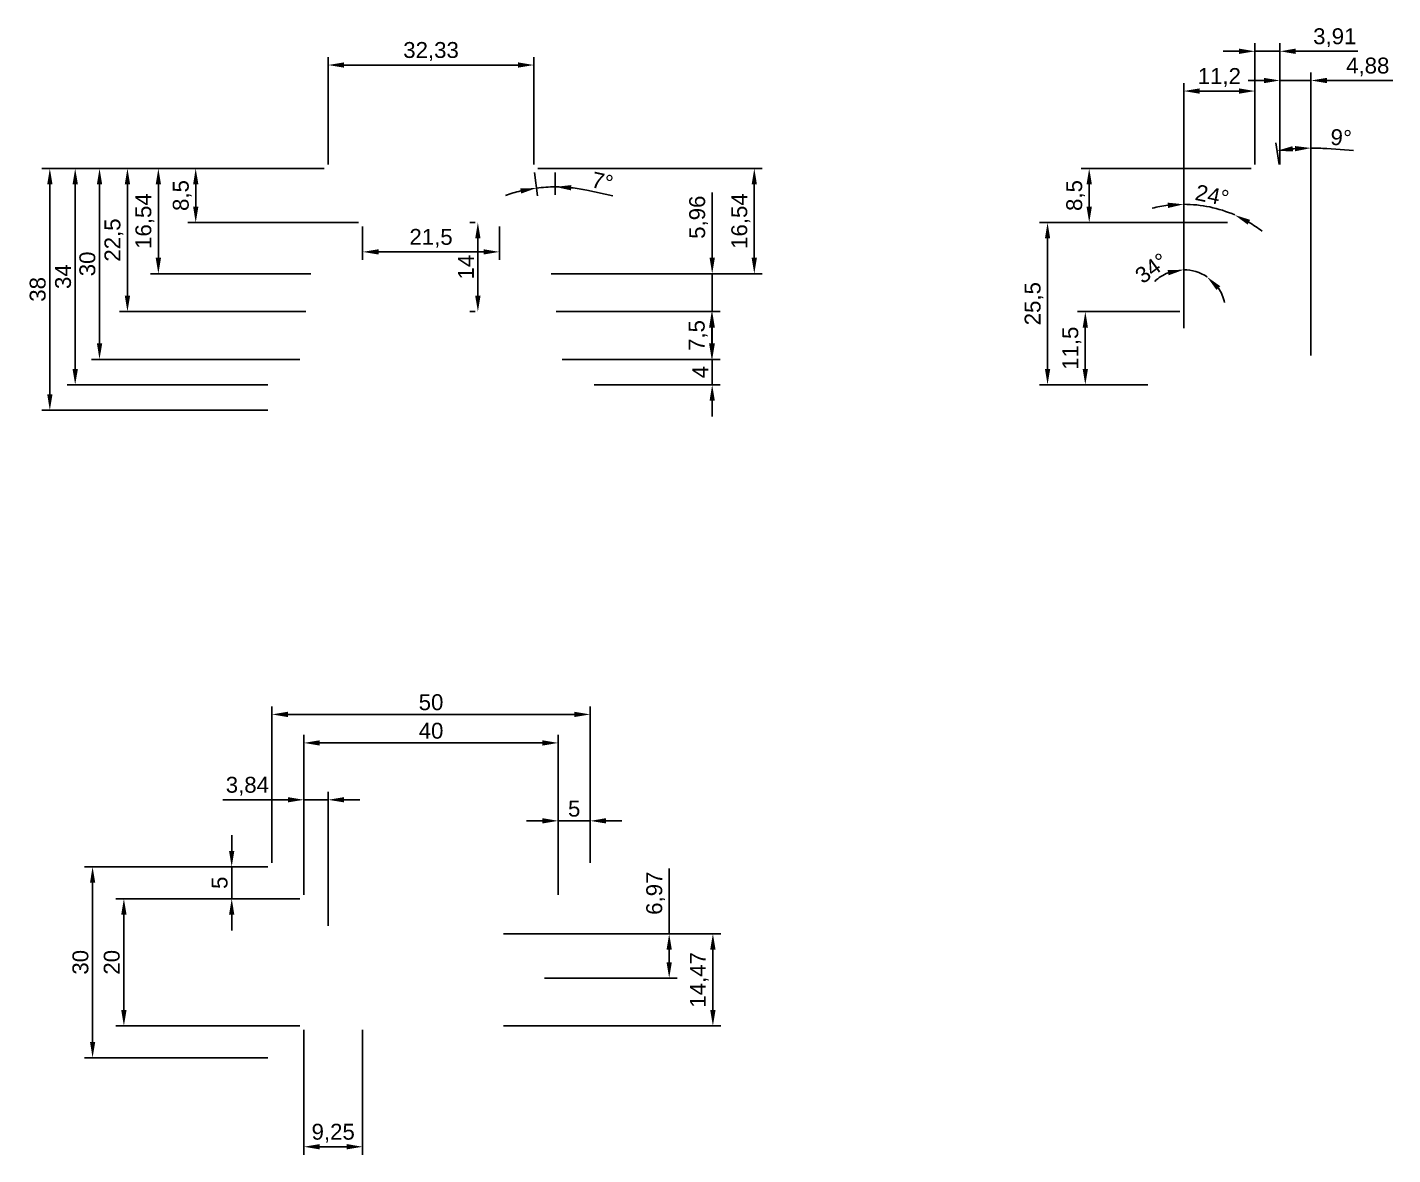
# Paper-space layout 'Layout1' of a CAD drawing. Header units: millimetres. Extents: x 2 to 216, y 15 to 192.
import ezdxf

# ---------------------------------------------------------------- set-up
doc = ezdxf.new("R2010")
doc.units = ezdxf.units.MM
doc.layers.add('Замок и рельсы', color=7, linetype='Continuous')
doc.styles.get("Standard").update_dxf_attribs({"font": 'arial.ttf'})
doc.dimstyles.new('Annotative', dxfattribs={"dimscale": 0, "dimtxt": 2.5, "dimasz": 2.5, "dimexe": 1.25, "dimexo": 0.625, "dimtad": 1, "dimtxsty": 'Standard', "dimcen": 2.5, "dimadec": 0, "dimazin": 0, "dimtfac": 1, "dimtmove": 0, "dimatfit": 3, "dimfxl": 1, "dimarcsym": 0})

# ---------------------------------------------------------------- blocks, each defined once
blk = doc.blocks.new('*D29')
at = {"layer": 'Defpoints', "color": 0, "transparency": 16777216}
for p in [(54.22, 161.14), (75.72, 161.14), (75.72, 156.53)]:
    blk.add_point(p, dxfattribs=at)
at = {"layer": 'Замок и рельсы', "color": 0, "lineweight": -2, "transparency": 16777216}
for p, q in [((54.22, 160.52), (54.22, 155.28)), ((75.72, 160.52), (75.72, 155.28)), ((56.72, 156.53), (73.22, 156.53))]:
    blk.add_line(p, q, dxfattribs=at)
at = {"layer": 'Замок и рельсы', "color": 0, "transparency": 16777216}
for points in [[(56.72, 156.95), (56.72, 156.12), (54.22, 156.53)], [(73.22, 156.95), (73.22, 156.12), (75.72, 156.53)]]:
    blk.add_solid(points, dxfattribs=at)
at = {"layer": 'Замок и рельсы', "color": 0, "transparency": 16777216, "insert": (64.97, 158.66), "char_height": 2.5, "attachment_point": 5}
blk.add_mtext('21,5', dxfattribs=at)
blk = doc.blocks.new('*D30')
at = {"layer": 'Defpoints', "color": 0, "transparency": 16777216}
for p in [(72.53, 161.14), (72.33, 147.14), (72.53, 147.14)]:
    blk.add_point(p, dxfattribs=at)
at = {"layer": 'Замок и рельсы', "color": 0, "lineweight": -2, "transparency": 16777216}
for p, q in [((71.91, 161.14), (71.08, 161.14)), ((72.33, 158.64), (72.33, 149.64)), ((71.91, 147.14), (71.08, 147.14))]:
    blk.add_line(p, q, dxfattribs=at)
at = {"layer": 'Замок и рельсы', "color": 0, "transparency": 16777216}
for points in [[(71.91, 158.64), (72.75, 158.64), (72.33, 161.14)], [(71.91, 149.64), (72.75, 149.64), (72.33, 147.14)]]:
    blk.add_solid(points, dxfattribs=at)
at = {"layer": 'Замок и рельсы', "color": 0, "transparency": 16777216, "insert": (70.45, 154.14), "char_height": 2.5, "attachment_point": 5, "rotation": 90}
blk.add_mtext('14', dxfattribs=at)
blk = doc.blocks.new('*D31')
at = {"layer": 'Defpoints', "color": 0, "transparency": 16777216}
for p in [(48.8, 169.64), (22.11, 153.1), (46.69, 153.1)]:
    blk.add_point(p, dxfattribs=at)
at = {"layer": 'Замок и рельсы', "color": 0, "lineweight": -2, "transparency": 16777216}
for p, q in [((48.18, 169.64), (20.86, 169.64)), ((22.11, 167.14), (22.11, 155.6)), ((46.06, 153.1), (20.86, 153.1))]:
    blk.add_line(p, q, dxfattribs=at)
at = {"layer": 'Замок и рельсы', "color": 0, "transparency": 16777216}
for points in [[(21.69, 167.14), (22.53, 167.14), (22.11, 169.64)], [(21.69, 155.6), (22.53, 155.6), (22.11, 153.1)]]:
    blk.add_solid(points, dxfattribs=at)
at = {"layer": 'Замок и рельсы', "color": 0, "transparency": 16777216, "insert": (19.98, 161.37), "char_height": 2.5, "attachment_point": 5, "rotation": 90}
blk.add_mtext('16,54', dxfattribs=at)
blk = doc.blocks.new('*D32')
at = {"layer": 'Defpoints', "color": 0, "transparency": 16777216}
for p in [(48.8, 169.64), (17.25, 147.14), (45.93, 147.14)]:
    blk.add_point(p, dxfattribs=at)
at = {"layer": 'Замок и рельсы', "color": 0, "lineweight": -2, "transparency": 16777216}
for p, q in [((48.18, 169.64), (16, 169.64)), ((17.25, 167.14), (17.25, 149.64)), ((45.3, 147.14), (16, 147.14))]:
    blk.add_line(p, q, dxfattribs=at)
at = {"layer": 'Замок и рельсы', "color": 0, "transparency": 16777216}
for points in [[(16.83, 167.14), (17.67, 167.14), (17.25, 169.64)], [(16.83, 149.64), (17.67, 149.64), (17.25, 147.14)]]:
    blk.add_solid(points, dxfattribs=at)
at = {"layer": 'Замок и рельсы', "color": 0, "transparency": 16777216, "insert": (15.12, 158.39), "char_height": 2.5, "attachment_point": 5, "rotation": 90}
blk.add_mtext('22,5', dxfattribs=at)
blk = doc.blocks.new('*D33')
at = {"layer": 'Defpoints', "color": 0, "transparency": 16777216}
for p in [(48.8, 169.64), (12.86, 139.64), (44.97, 139.64)]:
    blk.add_point(p, dxfattribs=at)
at = {"layer": 'Замок и рельсы', "color": 0, "lineweight": -2, "transparency": 16777216}
for p, q in [((48.18, 169.64), (11.61, 169.64)), ((12.86, 167.14), (12.86, 142.14)), ((44.34, 139.64), (11.61, 139.64))]:
    blk.add_line(p, q, dxfattribs=at)
at = {"layer": 'Замок и рельсы', "color": 0, "transparency": 16777216}
for points in [[(12.45, 167.14), (13.28, 167.14), (12.86, 169.64)], [(12.45, 142.14), (13.28, 142.14), (12.86, 139.64)]]:
    blk.add_solid(points, dxfattribs=at)
at = {"layer": 'Замок и рельсы', "color": 0, "transparency": 16777216, "insert": (10.96, 154.64), "char_height": 2.5, "attachment_point": 5, "rotation": 90}
blk.add_mtext('30', dxfattribs=at)
blk = doc.blocks.new('*D34')
at = {"layer": 'Defpoints', "color": 0, "transparency": 16777216}
for p in [(48.8, 169.64), (9.04, 135.64), (39.97, 135.64)]:
    blk.add_point(p, dxfattribs=at)
at = {"layer": 'Замок и рельсы', "color": 0, "lineweight": -2, "transparency": 16777216}
for p, q in [((48.18, 169.64), (7.79, 169.64)), ((9.04, 167.14), (9.04, 138.14)), ((39.34, 135.64), (7.79, 135.64))]:
    blk.add_line(p, q, dxfattribs=at)
at = {"layer": 'Замок и рельсы', "color": 0, "transparency": 16777216}
for points in [[(8.62, 167.14), (9.46, 167.14), (9.04, 169.64)], [(8.62, 138.14), (9.46, 138.14), (9.04, 135.64)]]:
    blk.add_solid(points, dxfattribs=at)
at = {"layer": 'Замок и рельсы', "color": 0, "transparency": 16777216, "insert": (7.14, 152.64), "char_height": 2.5, "attachment_point": 5, "rotation": 90}
blk.add_mtext('34', dxfattribs=at)
blk = doc.blocks.new('*D35')
at = {"layer": 'Defpoints', "color": 0, "transparency": 16777216}
for p in [(48.8, 169.64), (5.05, 131.64), (39.97, 131.64)]:
    blk.add_point(p, dxfattribs=at)
at = {"layer": 'Замок и рельсы', "color": 0, "lineweight": -2, "transparency": 16777216}
for p, q in [((48.18, 169.64), (3.8, 169.64)), ((5.05, 167.14), (5.05, 134.14)), ((39.34, 131.64), (3.8, 131.64))]:
    blk.add_line(p, q, dxfattribs=at)
at = {"layer": 'Замок и рельсы', "color": 0, "transparency": 16777216}
for points in [[(4.64, 167.14), (5.47, 167.14), (5.05, 169.64)], [(4.64, 134.14), (5.47, 134.14), (5.05, 131.64)]]:
    blk.add_solid(points, dxfattribs=at)
at = {"layer": 'Замок и рельсы', "color": 0, "transparency": 16777216, "insert": (3.15, 150.64), "char_height": 2.5, "attachment_point": 5, "rotation": 90}
blk.add_mtext('38', dxfattribs=at)
blk = doc.blocks.new('*D36')
at = {"layer": 'Defpoints', "color": 0, "transparency": 16777216}
for p in [(84.97, 139.64), (109.16, 139.64), (89.97, 135.64)]:
    blk.add_point(p, dxfattribs=at)
at = {"layer": 'Замок и рельсы', "color": 0, "lineweight": -2, "transparency": 16777216}
for p, q in [((109.16, 142.14), (109.16, 144.64)), ((85.59, 139.64), (110.41, 139.64)), ((109.16, 135.64), (109.16, 139.64)), ((90.59, 135.64), (110.41, 135.64)), ((109.16, 133.14), (109.16, 130.64))]:
    blk.add_line(p, q, dxfattribs=at)
at = {"layer": 'Замок и рельсы', "color": 0, "transparency": 16777216}
for points in [[(108.75, 142.14), (109.58, 142.14), (109.16, 139.64)], [(108.75, 133.14), (109.58, 133.14), (109.16, 135.64)]]:
    blk.add_solid(points, dxfattribs=at)
at = {"layer": 'Замок и рельсы', "color": 0, "transparency": 16777216, "insert": (107.29, 137.64), "char_height": 2.5, "attachment_point": 5, "rotation": 90}
blk.add_mtext('4', dxfattribs=at)
blk = doc.blocks.new('*D37')
at = {"layer": 'Defpoints', "color": 0, "transparency": 16777216}
for p in [(84.01, 147.14), (109.08, 147.14), (84.97, 139.64)]:
    blk.add_point(p, dxfattribs=at)
at = {"layer": 'Замок и рельсы', "color": 0, "lineweight": -2, "transparency": 16777216}
for p, q in [((84.63, 147.14), (110.33, 147.14)), ((109.08, 142.14), (109.08, 144.64)), ((85.59, 139.64), (110.33, 139.64))]:
    blk.add_line(p, q, dxfattribs=at)
at = {"layer": 'Замок и рельсы', "color": 0, "transparency": 16777216}
for points in [[(108.67, 144.64), (109.5, 144.64), (109.08, 147.14)], [(108.67, 142.14), (109.5, 142.14), (109.08, 139.64)]]:
    blk.add_solid(points, dxfattribs=at)
at = {"layer": 'Замок и рельсы', "color": 0, "transparency": 16777216, "insert": (106.96, 143.39), "char_height": 2.5, "attachment_point": 5, "rotation": 90}
blk.add_mtext('7,5', dxfattribs=at)
blk = doc.blocks.new('*D38')
at = {"layer": 'Defpoints', "color": 0, "transparency": 16777216}
for p in [(83.24, 153.1), (109.16, 153.1), (84.01, 147.14)]:
    blk.add_point(p, dxfattribs=at)
at = {"layer": 'Замок и рельсы', "color": 0, "lineweight": -2, "transparency": 16777216}
for p, q in [((109.16, 155.6), (109.16, 165.85)), ((83.87, 153.1), (110.41, 153.1)), ((109.16, 147.14), (109.16, 153.1)), ((84.63, 147.14), (110.41, 147.14)), ((109.16, 144.64), (109.16, 142.14))]:
    blk.add_line(p, q, dxfattribs=at)
at = {"layer": 'Замок и рельсы', "color": 0, "transparency": 16777216}
for points in [[(108.75, 155.6), (109.58, 155.6), (109.16, 153.1)], [(108.75, 144.64), (109.58, 144.64), (109.16, 147.14)]]:
    blk.add_solid(points, dxfattribs=at)
at = {"layer": 'Замок и рельсы', "color": 0, "transparency": 16777216, "insert": (107.03, 161.98), "char_height": 2.5, "attachment_point": 5, "rotation": 90}
blk.add_mtext('5,96', dxfattribs=at)
blk = doc.blocks.new('*D39')
at = {"layer": 'Defpoints', "color": 0, "transparency": 16777216}
for p in [(81.13, 169.64), (115.78, 169.64), (83.24, 153.1)]:
    blk.add_point(p, dxfattribs=at)
at = {"layer": 'Замок и рельсы', "color": 0, "lineweight": -2, "transparency": 16777216}
for p, q in [((81.75, 169.64), (117.03, 169.64)), ((115.78, 155.6), (115.78, 167.14)), ((83.87, 153.1), (117.03, 153.1))]:
    blk.add_line(p, q, dxfattribs=at)
at = {"layer": 'Замок и рельсы', "color": 0, "transparency": 16777216}
for points in [[(115.36, 167.14), (116.19, 167.14), (115.78, 169.64)], [(115.36, 155.6), (116.19, 155.6), (115.78, 153.1)]]:
    blk.add_solid(points, dxfattribs=at)
at = {"layer": 'Замок и рельсы', "color": 0, "transparency": 16777216, "insert": (113.65, 161.37), "char_height": 2.5, "attachment_point": 5, "rotation": 90}
blk.add_mtext('16,54', dxfattribs=at)
blk = doc.blocks.new('*D40')
at = {"layer": 'Defpoints', "color": 0, "transparency": 16777216}
for p in [(81.13, 185.9), (48.8, 169.64), (81.13, 169.64)]:
    blk.add_point(p, dxfattribs=at)
at = {"layer": 'Замок и рельсы', "color": 0, "lineweight": -2, "transparency": 16777216}
for p, q in [((48.8, 170.27), (48.8, 187.15)), ((81.13, 170.27), (81.13, 187.15)), ((51.3, 185.9), (78.63, 185.9))]:
    blk.add_line(p, q, dxfattribs=at)
at = {"layer": 'Замок и рельсы', "color": 0, "transparency": 16777216}
for points in [[(51.3, 186.32), (51.3, 185.48), (48.8, 185.9)], [(78.63, 186.32), (78.63, 185.48), (81.13, 185.9)]]:
    blk.add_solid(points, dxfattribs=at)
at = {"layer": 'Замок и рельсы', "color": 0, "transparency": 16777216, "insert": (64.97, 188.03), "char_height": 2.5, "attachment_point": 5}
blk.add_mtext('32,33', dxfattribs=at)
blk = doc.blocks.new('*D44')
at = {"layer": 'Defpoints', "color": 0, "transparency": 16777216}
for p in [(198.39, 188.06), (194.47, 169.64), (198.39, 169.64)]:
    blk.add_point(p, dxfattribs=at)
at = {"layer": 'Замок и рельсы', "color": 0, "lineweight": -2, "transparency": 16777216}
for p, q in [((194.47, 170.27), (194.47, 189.31)), ((198.39, 170.27), (198.39, 189.31)), ((191.97, 188.06), (189.47, 188.06)), ((194.47, 188.06), (198.39, 188.06)), ((200.89, 188.06), (210.65, 188.06))]:
    blk.add_line(p, q, dxfattribs=at)
at = {"layer": 'Замок и рельсы', "color": 0, "transparency": 16777216}
for points in [[(191.97, 188.48), (191.97, 187.64), (194.47, 188.06)], [(200.89, 188.48), (200.89, 187.64), (198.39, 188.06)]]:
    blk.add_solid(points, dxfattribs=at)
at = {"layer": 'Замок и рельсы', "color": 0, "transparency": 16777216, "insert": (207.02, 190.19), "char_height": 2.5, "attachment_point": 5}
blk.add_mtext('3,91', dxfattribs=at)
blk = doc.blocks.new('*D45')
at = {"layer": 'Defpoints', "color": 0, "transparency": 16777216}
for p in [(203.27, 183.47), (198.39, 169.64), (203.27, 139.64)]:
    blk.add_point(p, dxfattribs=at)
at = {"layer": 'Замок и рельсы', "color": 0, "lineweight": -2, "transparency": 16777216}
for p, q in [((198.39, 170.27), (198.39, 184.72)), ((203.27, 140.27), (203.27, 184.72)), ((195.89, 183.47), (193.39, 183.47)), ((198.39, 183.47), (203.27, 183.47)), ((205.77, 183.47), (216.12, 183.47))]:
    blk.add_line(p, q, dxfattribs=at)
at = {"layer": 'Замок и рельсы', "color": 0, "transparency": 16777216}
for points in [[(195.89, 183.88), (195.89, 183.05), (198.39, 183.47)], [(205.77, 183.88), (205.77, 183.05), (203.27, 183.47)]]:
    blk.add_solid(points, dxfattribs=at)
at = {"layer": 'Замок и рельсы', "color": 0, "transparency": 16777216, "insert": (212.2, 185.59), "char_height": 2.5, "attachment_point": 5}
blk.add_mtext('4,88', dxfattribs=at)
blk = doc.blocks.new('*D46')
at = {"layer": 'Defpoints', "color": 0, "transparency": 16777216}
for p in [(183.27, 181.81), (194.47, 169.64), (183.27, 147.14)]:
    blk.add_point(p, dxfattribs=at)
at = {"layer": 'Замок и рельсы', "color": 0, "lineweight": -2, "transparency": 16777216}
for p, q in [((183.27, 147.77), (183.27, 183.06)), ((194.47, 170.27), (194.47, 183.06)), ((191.97, 181.81), (185.77, 181.81))]:
    blk.add_line(p, q, dxfattribs=at)
at = {"layer": 'Замок и рельсы', "color": 0, "transparency": 16777216}
for points in [[(185.77, 182.23), (185.77, 181.39), (183.27, 181.81)], [(191.97, 182.23), (191.97, 181.39), (194.47, 181.81)]]:
    blk.add_solid(points, dxfattribs=at)
at = {"layer": 'Замок и рельсы', "color": 0, "transparency": 16777216, "insert": (188.87, 183.94), "char_height": 2.5, "attachment_point": 5}
blk.add_mtext('11,2', dxfattribs=at)
blk = doc.blocks.new('*D47')
at = {"layer": 'Defpoints', "color": 0, "transparency": 16777216}
for p in [(44.97, 54.88), (16.69, 34.88), (44.97, 34.88)]:
    blk.add_point(p, dxfattribs=at)
at = {"layer": 'Замок и рельсы', "color": 0, "lineweight": -2, "transparency": 16777216}
for p, q in [((44.34, 54.88), (15.44, 54.88)), ((16.69, 52.38), (16.69, 37.38)), ((44.34, 34.88), (15.44, 34.88))]:
    blk.add_line(p, q, dxfattribs=at)
at = {"layer": 'Замок и рельсы', "color": 0, "transparency": 16777216}
for points in [[(16.27, 52.38), (17.11, 52.38), (16.69, 54.88)], [(16.27, 37.38), (17.11, 37.38), (16.69, 34.88)]]:
    blk.add_solid(points, dxfattribs=at)
at = {"layer": 'Замок и рельсы', "color": 0, "transparency": 16777216, "insert": (14.79, 44.88), "char_height": 2.5, "attachment_point": 5, "rotation": 90}
blk.add_mtext('20', dxfattribs=at)
blk = doc.blocks.new('*D48')
at = {"layer": 'Defpoints', "color": 0, "transparency": 16777216}
for p in [(84.97, 79.36), (44.97, 54.88), (84.97, 54.88)]:
    blk.add_point(p, dxfattribs=at)
at = {"layer": 'Замок и рельсы', "color": 0, "lineweight": -2, "transparency": 16777216}
for p, q in [((44.97, 55.51), (44.97, 80.61)), ((84.97, 55.51), (84.97, 80.61)), ((47.47, 79.36), (82.47, 79.36))]:
    blk.add_line(p, q, dxfattribs=at)
at = {"layer": 'Замок и рельсы', "color": 0, "transparency": 16777216}
for points in [[(47.47, 79.77), (47.47, 78.94), (44.97, 79.36)], [(82.47, 79.77), (82.47, 78.94), (84.97, 79.36)]]:
    blk.add_solid(points, dxfattribs=at)
at = {"layer": 'Замок и рельсы', "color": 0, "transparency": 16777216, "insert": (64.97, 81.26), "char_height": 2.5, "attachment_point": 5}
blk.add_mtext('40', dxfattribs=at)
blk = doc.blocks.new('*D49')
at = {"layer": 'Defpoints', "color": 0, "transparency": 16777216}
for p in [(39.97, 83.84), (39.97, 59.88), (89.97, 59.88)]:
    blk.add_point(p, dxfattribs=at)
at = {"layer": 'Замок и рельсы', "color": 0, "lineweight": -2, "transparency": 16777216}
for p, q in [((39.97, 60.51), (39.97, 85.09)), ((87.47, 83.84), (42.47, 83.84)), ((89.97, 60.51), (89.97, 85.09))]:
    blk.add_line(p, q, dxfattribs=at)
at = {"layer": 'Замок и рельсы', "color": 0, "transparency": 16777216}
for points in [[(42.47, 84.26), (42.47, 83.42), (39.97, 83.84)], [(87.47, 84.26), (87.47, 83.42), (89.97, 83.84)]]:
    blk.add_solid(points, dxfattribs=at)
at = {"layer": 'Замок и рельсы', "color": 0, "transparency": 16777216, "insert": (64.97, 85.74), "char_height": 2.5, "attachment_point": 5}
blk.add_mtext('50', dxfattribs=at)
blk = doc.blocks.new('*D50')
at = {"layer": 'Defpoints', "color": 0, "transparency": 16777216}
for p in [(39.97, 59.88), (11.77, 29.88), (39.97, 29.88)]:
    blk.add_point(p, dxfattribs=at)
at = {"layer": 'Замок и рельсы', "color": 0, "lineweight": -2, "transparency": 16777216}
for p, q in [((39.34, 59.88), (10.52, 59.88)), ((11.77, 57.38), (11.77, 32.38)), ((39.34, 29.88), (10.52, 29.88))]:
    blk.add_line(p, q, dxfattribs=at)
at = {"layer": 'Замок и рельсы', "color": 0, "transparency": 16777216}
for points in [[(11.36, 57.38), (12.19, 57.38), (11.77, 59.88)], [(11.36, 32.38), (12.19, 32.38), (11.77, 29.88)]]:
    blk.add_solid(points, dxfattribs=at)
at = {"layer": 'Замок и рельсы', "color": 0, "transparency": 16777216, "insert": (9.87, 44.88), "char_height": 2.5, "attachment_point": 5, "rotation": 90}
blk.add_mtext('30', dxfattribs=at)
blk = doc.blocks.new('*D51')
at = {"layer": 'Defpoints', "color": 0, "transparency": 16777216}
for p in [(89.97, 67.11), (89.97, 59.88), (84.97, 54.88)]:
    blk.add_point(p, dxfattribs=at)
at = {"layer": 'Замок и рельсы', "color": 0, "lineweight": -2, "transparency": 16777216}
for p, q in [((82.47, 67.11), (79.97, 67.11)), ((84.97, 55.51), (84.97, 68.36)), ((84.97, 67.11), (89.97, 67.11)), ((89.97, 60.51), (89.97, 68.36)), ((92.47, 67.11), (94.97, 67.11))]:
    blk.add_line(p, q, dxfattribs=at)
at = {"layer": 'Замок и рельсы', "color": 0, "transparency": 16777216}
for points in [[(82.47, 67.53), (82.47, 66.7), (84.97, 67.11)], [(92.47, 67.53), (92.47, 66.7), (89.97, 67.11)]]:
    blk.add_solid(points, dxfattribs=at)
at = {"layer": 'Замок и рельсы', "color": 0, "transparency": 16777216, "insert": (87.47, 69.01), "char_height": 2.5, "attachment_point": 5}
blk.add_mtext('5', dxfattribs=at)
blk = doc.blocks.new('*D52')
at = {"layer": 'Defpoints', "color": 0, "transparency": 16777216}
for p in [(33.64, 59.88), (39.97, 59.88), (44.97, 54.88)]:
    blk.add_point(p, dxfattribs=at)
at = {"layer": 'Замок и рельсы', "color": 0, "lineweight": -2, "transparency": 16777216}
for p, q in [((33.64, 62.38), (33.64, 64.88)), ((39.34, 59.88), (32.39, 59.88)), ((33.64, 54.88), (33.64, 59.88)), ((44.34, 54.88), (32.39, 54.88)), ((33.64, 52.38), (33.64, 49.88))]:
    blk.add_line(p, q, dxfattribs=at)
at = {"layer": 'Замок и рельсы', "color": 0, "transparency": 16777216}
for points in [[(33.22, 62.38), (34.05, 62.38), (33.64, 59.88)], [(33.22, 52.38), (34.05, 52.38), (33.64, 54.88)]]:
    blk.add_solid(points, dxfattribs=at)
at = {"layer": 'Замок и рельсы', "color": 0, "transparency": 16777216, "insert": (31.74, 57.38), "char_height": 2.5, "attachment_point": 5, "rotation": 90}
blk.add_mtext('5', dxfattribs=at)
blk = doc.blocks.new('*D53')
at = {"layer": 'Defpoints', "color": 0, "transparency": 16777216}
for p in [(167.81, 147.14), (183.27, 147.14), (178.27, 135.64)]:
    blk.add_point(p, dxfattribs=at)
at = {"layer": 'Замок и рельсы', "color": 0, "lineweight": -2, "transparency": 16777216}
for p, q in [((182.65, 147.14), (166.56, 147.14)), ((167.81, 138.14), (167.81, 144.64)), ((177.65, 135.64), (166.56, 135.64))]:
    blk.add_line(p, q, dxfattribs=at)
at = {"layer": 'Замок и рельсы', "color": 0, "transparency": 16777216}
for points in [[(167.39, 144.64), (168.22, 144.64), (167.81, 147.14)], [(167.39, 138.14), (168.22, 138.14), (167.81, 135.64)]]:
    blk.add_solid(points, dxfattribs=at)
at = {"layer": 'Замок и рельсы', "color": 0, "transparency": 16777216, "insert": (165.68, 141.39), "char_height": 2.5, "attachment_point": 5, "rotation": 90}
blk.add_mtext('11,5', dxfattribs=at)
blk = doc.blocks.new('*D54')
at = {"layer": 'Defpoints', "color": 0, "transparency": 16777216}
for p in [(161.87, 161.14), (190.77, 161.14), (178.27, 135.64)]:
    blk.add_point(p, dxfattribs=at)
at = {"layer": 'Замок и рельсы', "color": 0, "lineweight": -2, "transparency": 16777216}
for p, q in [((190.15, 161.14), (160.62, 161.14)), ((161.87, 138.14), (161.87, 158.64)), ((177.65, 135.64), (160.62, 135.64))]:
    blk.add_line(p, q, dxfattribs=at)
at = {"layer": 'Замок и рельсы', "color": 0, "transparency": 16777216}
for points in [[(161.46, 158.64), (162.29, 158.64), (161.87, 161.14)], [(161.46, 138.14), (162.29, 138.14), (161.87, 135.64)]]:
    blk.add_solid(points, dxfattribs=at)
at = {"layer": 'Замок и рельсы', "color": 0, "transparency": 16777216, "insert": (159.75, 148.39), "char_height": 2.5, "attachment_point": 5, "rotation": 90}
blk.add_mtext('25,5', dxfattribs=at)
blk = doc.blocks.new('*D55')
at = {"layer": 'Defpoints', "color": 0, "transparency": 16777216}
for p in [(27.98, 169.64), (48.8, 169.64), (54.22, 161.14)]:
    blk.add_point(p, dxfattribs=at)
at = {"layer": 'Замок и рельсы', "color": 0, "lineweight": -2, "transparency": 16777216}
for p, q in [((48.18, 169.64), (26.73, 169.64)), ((27.98, 163.64), (27.98, 167.14)), ((53.59, 161.14), (26.73, 161.14))]:
    blk.add_line(p, q, dxfattribs=at)
at = {"layer": 'Замок и рельсы', "color": 0, "transparency": 16777216}
for points in [[(27.57, 167.14), (28.4, 167.14), (27.98, 169.64)], [(27.57, 163.64), (28.4, 163.64), (27.98, 161.14)]]:
    blk.add_solid(points, dxfattribs=at)
at = {"layer": 'Замок и рельсы', "color": 0, "transparency": 16777216, "insert": (25.86, 165.39), "char_height": 2.5, "attachment_point": 5, "rotation": 90}
blk.add_mtext('8,5', dxfattribs=at)
blk = doc.blocks.new('*D56')
at = {"layer": 'Defpoints', "color": 0, "transparency": 16777216}
for p in [(168.42, 169.64), (194.47, 169.64), (190.77, 161.14)]:
    blk.add_point(p, dxfattribs=at)
at = {"layer": 'Замок и рельсы', "color": 0, "lineweight": -2, "transparency": 16777216}
for p, q in [((193.85, 169.64), (167.17, 169.64)), ((168.42, 163.64), (168.42, 167.14)), ((190.15, 161.14), (167.17, 161.14))]:
    blk.add_line(p, q, dxfattribs=at)
at = {"layer": 'Замок и рельсы', "color": 0, "transparency": 16777216}
for points in [[(168, 167.14), (168.84, 167.14), (168.42, 169.64)], [(168, 163.64), (168.84, 163.64), (168.42, 161.14)]]:
    blk.add_solid(points, dxfattribs=at)
at = {"layer": 'Замок и рельсы', "color": 0, "transparency": 16777216, "insert": (166.29, 165.39), "char_height": 2.5, "attachment_point": 5, "rotation": 90}
blk.add_mtext('8,5', dxfattribs=at)
blk = doc.blocks.new('*D57')
at = {"layer": 'Defpoints', "color": 0, "transparency": 16777216}
for p in [(44.97, 34.88), (54.22, 34.88), (44.97, 15.89)]:
    blk.add_point(p, dxfattribs=at)
at = {"layer": 'Замок и рельсы', "color": 0, "lineweight": -2, "transparency": 16777216}
for p, q in [((44.97, 34.26), (44.97, 14.64)), ((54.22, 34.26), (54.22, 14.64)), ((51.72, 15.89), (47.47, 15.89))]:
    blk.add_line(p, q, dxfattribs=at)
at = {"layer": 'Замок и рельсы', "color": 0, "transparency": 16777216}
for points in [[(47.47, 16.31), (47.47, 15.48), (44.97, 15.89)], [(51.72, 16.31), (51.72, 15.48), (54.22, 15.89)]]:
    blk.add_solid(points, dxfattribs=at)
at = {"layer": 'Замок и рельсы', "color": 0, "transparency": 16777216, "insert": (49.59, 18.02), "char_height": 2.5, "attachment_point": 5}
blk.add_mtext('9,25', dxfattribs=at)
blk = doc.blocks.new('*D58')
at = {"layer": 'Defpoints', "color": 0, "transparency": 16777216}
for p in [(75.72, 49.36), (75.72, 34.88), (109.27, 34.88)]:
    blk.add_point(p, dxfattribs=at)
at = {"layer": 'Замок и рельсы', "color": 0, "lineweight": -2, "transparency": 16777216}
for p, q in [((76.34, 49.36), (110.52, 49.36)), ((109.27, 46.86), (109.27, 37.38)), ((76.34, 34.88), (110.52, 34.88))]:
    blk.add_line(p, q, dxfattribs=at)
at = {"layer": 'Замок и рельсы', "color": 0, "transparency": 16777216}
for points in [[(108.85, 46.86), (109.69, 46.86), (109.27, 49.36)], [(108.85, 37.38), (109.69, 37.38), (109.27, 34.88)]]:
    blk.add_solid(points, dxfattribs=at)
at = {"layer": 'Замок и рельсы', "color": 0, "transparency": 16777216, "insert": (107.14, 42.12), "char_height": 2.5, "attachment_point": 5, "rotation": 90}
blk.add_mtext('14,47', dxfattribs=at)
blk = doc.blocks.new('*D59')
at = {"layer": 'Defpoints', "color": 0, "transparency": 16777216}
for p in [(75.72, 49.36), (102.4, 49.36), (82.19, 42.38)]:
    blk.add_point(p, dxfattribs=at)
at = {"layer": 'Замок и рельсы', "color": 0, "lineweight": -2, "transparency": 16777216}
for p, q in [((102.4, 49.36), (102.4, 59.61)), ((76.34, 49.36), (103.65, 49.36)), ((102.4, 44.88), (102.4, 46.86)), ((82.81, 42.38), (103.65, 42.38))]:
    blk.add_line(p, q, dxfattribs=at)
at = {"layer": 'Замок и рельсы', "color": 0, "transparency": 16777216}
for points in [[(101.99, 46.86), (102.82, 46.86), (102.4, 49.36)], [(101.99, 44.88), (102.82, 44.88), (102.4, 42.38)]]:
    blk.add_solid(points, dxfattribs=at)
at = {"layer": 'Замок и рельсы', "color": 0, "transparency": 16777216, "insert": (100.28, 55.74), "char_height": 2.5, "attachment_point": 5, "rotation": 90}
blk.add_mtext('6,97', dxfattribs=at)
blk = doc.blocks.new('*D60')
at = {"layer": 'Defpoints', "color": 0, "transparency": 16777216}
for p in [(44.97, 70.42), (44.97, 54.88), (48.8, 50)]:
    blk.add_point(p, dxfattribs=at)
at = {"layer": 'Замок и рельсы', "color": 0, "lineweight": -2, "transparency": 16777216}
for p, q in [((44.97, 55.51), (44.97, 71.67)), ((48.8, 50.62), (48.8, 71.67)), ((42.47, 70.42), (32.23, 70.42)), ((48.8, 70.42), (44.97, 70.42)), ((51.3, 70.42), (53.8, 70.42))]:
    blk.add_line(p, q, dxfattribs=at)
at = {"layer": 'Замок и рельсы', "color": 0, "transparency": 16777216}
for points in [[(42.47, 70.84), (42.47, 70.01), (44.97, 70.42)], [(51.3, 70.84), (51.3, 70.01), (48.8, 70.42)]]:
    blk.add_solid(points, dxfattribs=at)
at = {"layer": 'Замок и рельсы', "color": 0, "transparency": 16777216, "insert": (36.1, 72.55), "char_height": 2.5, "attachment_point": 5}
blk.add_mtext('3,84', dxfattribs=at)
blk = doc.blocks.new('*D61')
at = {"layer": 'Defpoints', "color": 0, "transparency": 16777216}
for p in [(81.13, 169.64), (84.49, 169.64), (82.51, 166.67), (84.49, 143.39)]:
    blk.add_point(p, dxfattribs=at)
at = {"layer": 'Замок и рельсы', "color": 0, "lineweight": -2, "transparency": 16777216}
for p, q in [((81.21, 169.02), (81.68, 165.32)), ((84.49, 169.02), (84.49, 165.5)), ((89.46, 166.22), (93.55, 165.33))]:
    blk.add_line(p, q, dxfattribs=at)
for start, end in [(103.4232, 109.5575), (90, 97.289), (77.7138, 90), (77.7314, 83.8657)]:
    blk.add_arc((84.49, 143.39), 23.36, start, end, dxfattribs=at)
at = {"layer": 'Замок и рельсы', "color": 0, "transparency": 16777216}
for points in [[(78.99, 166.52), (79.14, 165.7), (81.52, 166.56)], [(86.96, 166.2), (87.01, 167.03), (84.49, 166.75)]]:
    blk.add_solid(points, dxfattribs=at)
at = {"layer": 'Замок и рельсы', "color": 0, "transparency": 16777216, "insert": (91.9, 167.6), "char_height": 2.5, "attachment_point": 5, "rotation": 347.7138}
blk.add_mtext('7°', dxfattribs=at)
blk = doc.blocks.new('*D62')
at = {"layer": 'Defpoints', "color": 0, "transparency": 16777216}
for p in [(199.7, 172.66), (198.39, 169.64), (203.27, 139.64), (203.27, 139.64), (203.27, 135.64)]:
    blk.add_point(p, dxfattribs=at)
at = {"layer": 'Замок и рельсы', "color": 0, "lineweight": -2, "transparency": 16777216}
for p, q in [((203.27, 140.27), (203.27, 174.1)), ((198.29, 170.26), (197.73, 173.65)), ((205.77, 172.76), (209.97, 172.44))]:
    blk.add_line(p, q, dxfattribs=at)
for start, end in [(94.3141, 94.932), (85.6859, 90)]:
    blk.add_arc((203.27, 139.64), 33.21, start, end, dxfattribs=at)
at = {"layer": 'Замок и рельсы', "color": 0, "transparency": 16777216}
for points in [[(200.47, 172.31), (200.36, 173.14), (197.93, 172.42)], [(200.76, 173.17), (200.79, 172.34), (203.27, 172.85)]]:
    blk.add_solid(points, dxfattribs=at)
at = {"layer": 'Замок и рельсы', "color": 0, "transparency": 16777216, "insert": (208.01, 174.49), "char_height": 2.5, "attachment_point": 5, "rotation": 355.6859}
blk.add_mtext('9°', dxfattribs=at)
blk = doc.blocks.new('*D63')
at = {"layer": 'Defpoints', "color": 0, "transparency": 16777216}
for p in [(185.8, 153.23), (187.27, 153.1), (183.27, 147.14), (183.27, 139.64), (183.27, 135.64)]:
    blk.add_point(p, dxfattribs=at)
at = {"layer": 'Замок и рельсы', "color": 0, "lineweight": -2, "transparency": 16777216}
blk.add_line((183.27, 147.77), (183.27, 154.98), dxfattribs=at)
for start, end in [(111.8644, 133.7288), (56.1493, 90), (12.4206, 34.2849)]:
    blk.add_arc((183.27, 147.14), 6.59, start, end, dxfattribs=at)
at = {"layer": 'Замок и рельсы', "color": 0, "transparency": 16777216}
for points in [[(180.74, 153.67), (180.9, 152.85), (183.27, 153.73)], [(188.42, 150.56), (189.01, 151.15), (186.94, 152.61)]]:
    blk.add_solid(points, dxfattribs=at)
at = {"layer": 'Замок и рельсы', "color": 0, "transparency": 16777216, "insert": (178.22, 153.97), "char_height": 2.5, "attachment_point": 5, "rotation": 36.4838}
blk.add_mtext('34°', dxfattribs=at)
blk = doc.blocks.new('*D64')
at = {"layer": 'Defpoints', "color": 0, "transparency": 16777216}
for p in [(194.47, 169.64), (188.7, 163.26), (187.27, 153.1), (183.27, 139.64), (183.27, 135.64)]:
    blk.add_point(p, dxfattribs=at)
at = {"layer": 'Замок и рельсы', "color": 0, "lineweight": -2, "transparency": 16777216}
blk.add_line((183.27, 144.55), (183.27, 165.26), dxfattribs=at)
for start, end in [(97.1362, 104.2724), (66.4657, 90), (52.1933, 59.3295)]:
    blk.add_arc((183.27, 143.92), 20.09, start, end, dxfattribs=at)
at = {"layer": 'Замок и рельсы', "color": 0, "transparency": 16777216}
for points in [[(180.75, 164.27), (180.8, 163.43), (183.27, 164.01)], [(193.33, 160.82), (193.71, 161.57), (191.29, 162.33)]]:
    blk.add_solid(points, dxfattribs=at)
at = {"layer": 'Замок и рельсы', "color": 0, "transparency": 16777216, "insert": (187.75, 165.42), "char_height": 2.5, "attachment_point": 5, "rotation": 348.2328}
blk.add_mtext('24°', dxfattribs=at)

psp = doc.layouts.get("Layout1")

# ---------------------------------------------------------------- dimensions: what is measured, and where the dimension line sits
at = {"layer": 'Замок и рельсы'}
for base, p1, p2, angle, picture, middle in [((198.387, 188.059), (194.473, 169.641), (198.387, 169.641), 180, '*D44', (207.017, 190.187)), ((203.271, 183.467), (198.387, 169.641), (203.271, 139.641), 180, '*D45', (212.196, 185.594)), ((183.271, 181.808), (194.473, 169.641), (183.271, 147.141), 180, '*D46', (188.872, 183.936)), ((27.984, 169.641), (54.216, 161.141), (48.803, 169.641), 270, '*D55', (25.856, 165.391)), ((168.419, 169.641), (190.771, 161.141), (194.473, 169.641), 270, '*D56', (166.291, 165.391)), ((109.162, 153.104), (84.007, 147.141), (83.244, 153.104), 90, '*D38', (107.034, 161.976)), ((72.332, 147.141), (72.531, 161.141), (72.531, 147.141), 270, '*D30', (70.452, 154.141)), ((161.874, 161.141), (178.271, 135.641), (190.771, 161.141), 270, '*D54', (159.747, 148.391)), ((167.805, 147.141), (178.271, 135.641), (183.271, 147.141), 270, '*D53', (165.678, 141.391)), ((39.966, 83.841), (89.966, 59.884), (39.966, 59.884), 180, '*D49', (64.966, 85.743)), ((84.966, 79.356), (44.966, 54.884), (84.966, 54.884), 180, '*D48', (64.966, 81.257)), ((44.966, 70.424), (48.803, 50), (44.966, 54.884), 180, '*D60', (36.1, 72.552)), ((89.966, 67.113), (84.966, 54.884), (89.966, 59.884), 180, '*D51', (87.466, 69.009)), ((33.637, 59.884), (44.966, 54.884), (39.966, 59.884), 270, '*D52', (31.741, 57.384)), ((11.772, 29.884), (39.966, 59.884), (39.966, 29.884), 270, '*D50', (9.87, 44.884)), ((102.404, 49.357), (82.186, 42.384), (75.716, 49.357), 90, '*D59', (100.277, 55.736)), ((16.691, 34.884), (44.966, 54.884), (44.966, 34.884), 270, '*D47', (14.79, 44.884)), ((109.271, 34.884), (75.716, 49.357), (75.716, 34.884), 90, '*D58', (107.143, 42.12))]:
    dim = psp.add_linear_dim(base=base, p1=p1, p2=p2, angle=angle, dimstyle='Annotative', override={"dimlfac": -1}, dxfattribs=at)
    dim.commit()
    dim.dimension.update_dxf_attribs({"geometry": picture, "text_midpoint": middle})
for base, p1, p2, angle, picture, middle in [((81.129, 185.9), (48.803, 169.641), (81.129, 169.641), 180, '*D40', (64.966, 185.9)), ((5.054, 131.641), (48.803, 169.641), (39.966, 131.641), 270, '*D35', (5.054, 150.641)), ((9.039, 135.641), (48.803, 169.641), (39.966, 135.641), 270, '*D34', (9.039, 152.641)), ((12.865, 139.641), (48.803, 169.641), (44.966, 139.641), 270, '*D33', (12.865, 154.641)), ((17.249, 147.141), (48.803, 169.641), (45.925, 147.141), 270, '*D32', (17.249, 158.391)), ((22.111, 153.104), (48.803, 169.641), (46.688, 153.104), 270, '*D31', (22.111, 161.373)), ((115.778, 169.641), (83.244, 153.104), (81.129, 169.641), 90, '*D39', (115.778, 161.373)), ((109.082, 147.141), (84.966, 139.641), (84.007, 147.141), 90, '*D37', (109.082, 143.391)), ((109.162, 139.641), (89.966, 135.641), (84.966, 139.641), 90, '*D36', (109.162, 137.641))]:
    dim = psp.add_linear_dim(base=base, p1=p1, p2=p2, angle=angle, dimstyle='Annotative', override={"dimlfac": -1}, dxfattribs=at)
    dim.commit()
    dim.dimension.update_dxf_attribs({"geometry": picture, "text_midpoint": middle, "dimtype": 160})
for base, line1, line2, picture, middle in [((199.705, 172.659), ((198.387, 169.641), (203.271, 139.641)), ((203.271, 135.641), (203.271, 139.641)), '*D62', (208.012, 174.495)), ((188.702, 163.257), ((187.271, 153.104), (194.473, 169.641)), ((183.271, 135.641), (183.271, 139.641)), '*D64', (187.75, 165.424))]:
    dim = psp.add_angular_dim_2l(base=base, line1=line1, line2=line2, dimstyle='Annotative', override={"dimscale": 0}, dxfattribs=at)
    dim.commit()
    dim.dimension.update_dxf_attribs({"geometry": picture, "text_midpoint": middle})
dim = psp.add_angular_dim_3p(base=(82.507, 166.669), center=(84.486, 143.391), p1=(81.129, 169.641), p2=(84.486, 169.641), dimstyle='Annotative', dxfattribs=at)
dim.commit()
dim.dimension.update_dxf_attribs({"geometry": '*D61', "text_midpoint": (91.905, 167.604)})
for base, p1, p2, picture, middle in [((75.716, 156.532), (54.216, 161.141), (75.716, 161.141), '*D29', (64.966, 158.659)), ((44.966, 15.894), (54.216, 34.884), (44.966, 34.884), '*D57', (49.591, 18.021))]:
    dim = psp.add_linear_dim(base=base, p1=p1, p2=p2, dimstyle='Annotative', override={"dimlfac": -1}, dxfattribs=at)
    dim.commit()
    dim.dimension.update_dxf_attribs({"geometry": picture, "text_midpoint": middle})
dim = psp.add_angular_dim_2l(base=(185.8, 153.227), line1=((183.271, 147.141), (187.271, 153.104)), line2=((183.271, 135.641), (183.271, 139.641)), dimstyle='Annotative', dxfattribs=at)
dim.commit()
dim.dimension.update_dxf_attribs({"geometry": '*D63', "text_midpoint": (179.352, 152.44), "dimtype": 162})

doc.saveas('drawing.dxf')
